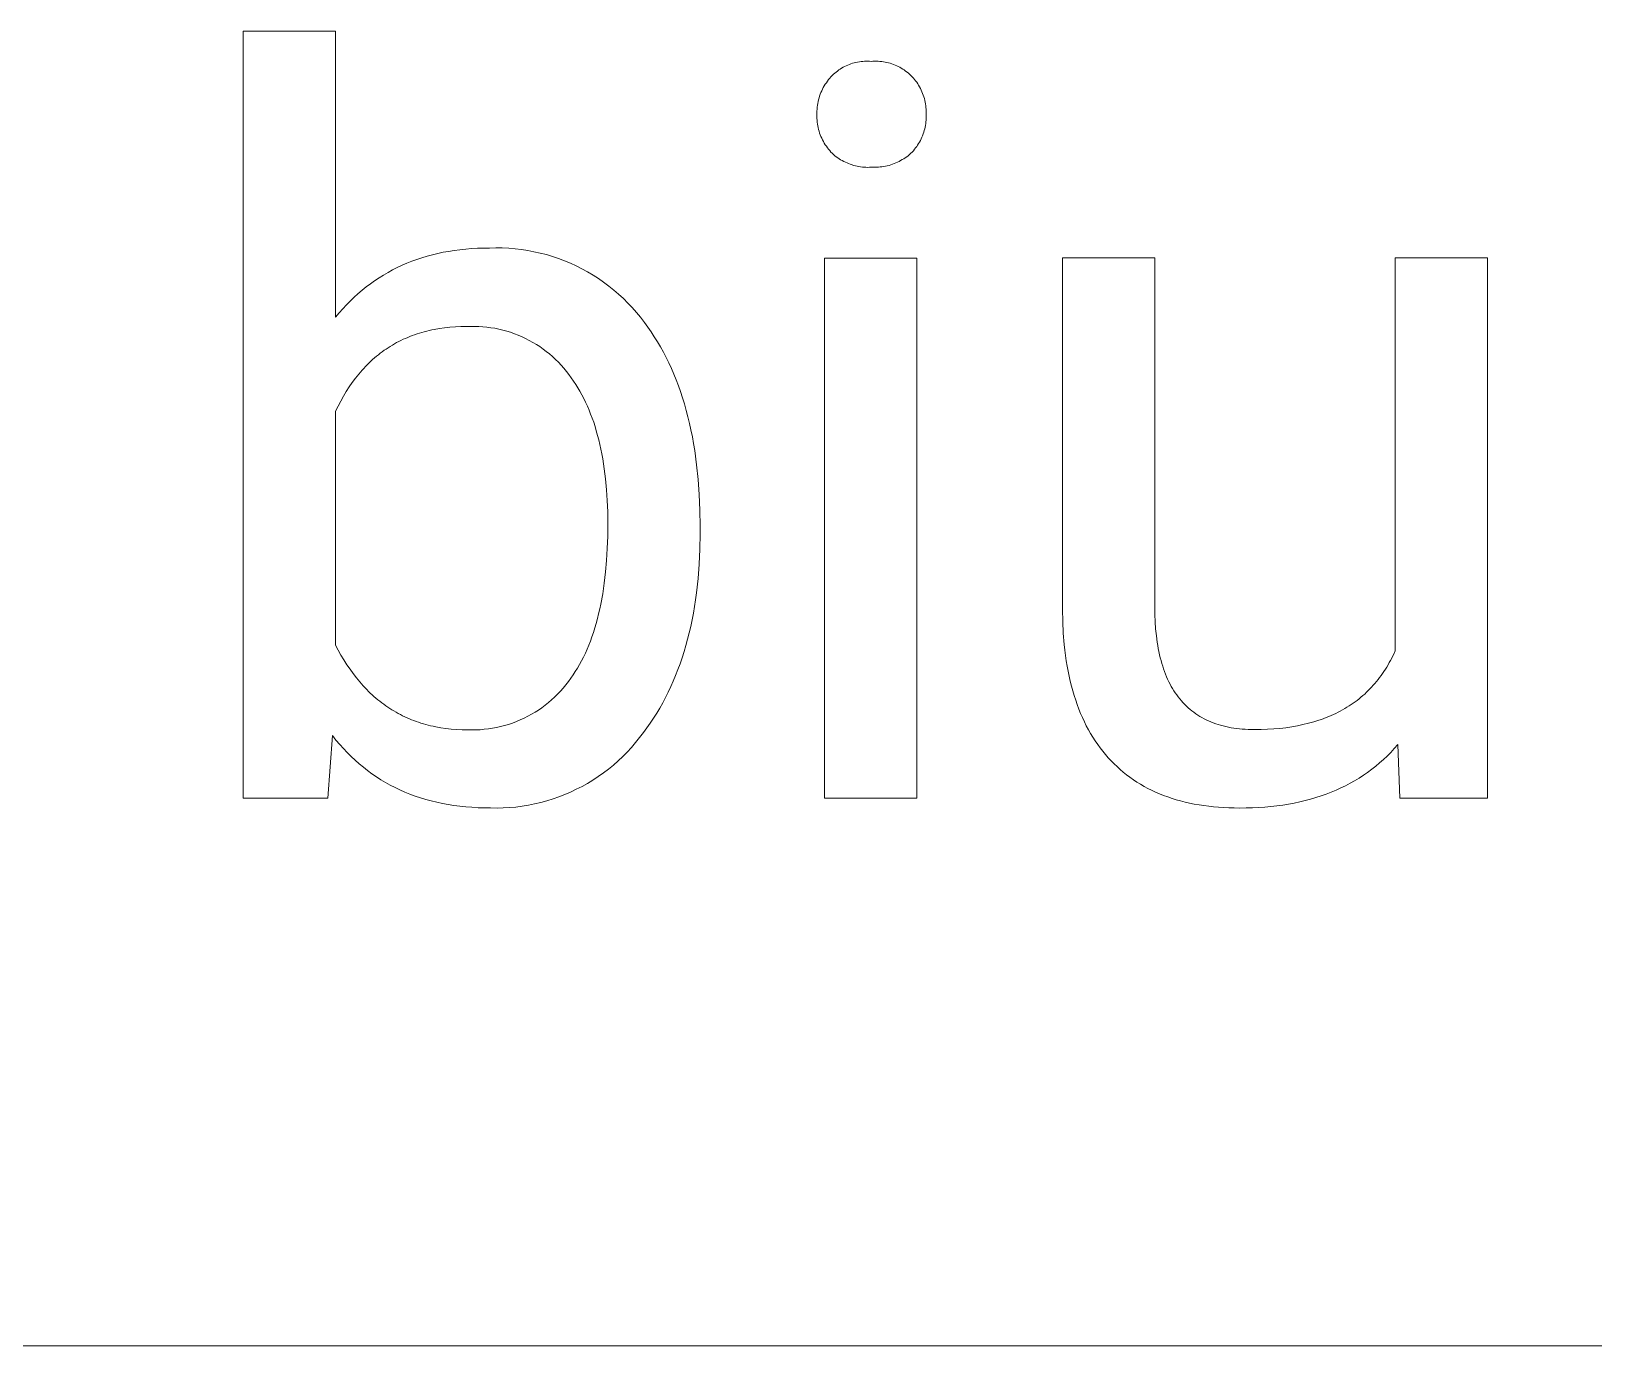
# Model space of a CAD drawing. Header units: millimetres. Extents: x 4001 to 9794, y -321 to 3726.
# Drawn here: x 7893.4 to 8011.4, y 2.4 to 101.6 of the extents above; entities that cross this region are included whole.
import ezdxf

# ---------------------------------------------------------------- set-up
doc = ezdxf.new("R2010")
doc.units = ezdxf.units.MM
doc.header["$MEASUREMENT"] = 0
doc.layers.add('Domyślny', color=7, linetype='Continuous', true_color=0x000000)

msp = doc.modelspace()

# ---------------------------------------------------------------- linework, layer by layer
at = {"layer": 'Domyślny', "color": 18, "lineweight": 15, "true_color": 0x000000}
for p, q in [((7909.37, 43.76), (7909.37, 101.63)), ((7909.37, 101.63), (7916.35, 101.63)), ((7916.35, 101.63), (7916.35, 80.04)), ((7955.03, 99.08), (7955.15, 99.13)), ((7955.15, 99.13), (7955.27, 99.17)), ((7955.27, 99.17), (7955.39, 99.21)), ((7955.39, 99.21), (7955.52, 99.25)), ((7955.52, 99.25), (7955.64, 99.28)), ((7955.64, 99.28), (7955.77, 99.31)), ((7955.77, 99.31), (7955.9, 99.33)), ((7955.9, 99.33), (7956.03, 99.35)), ((7956.03, 99.35), (7956.16, 99.36)), ((7956.16, 99.36), (7956.29, 99.37)), ((7956.29, 99.37), (7956.41, 99.37)), ((7956.41, 99.37), (7956.54, 99.37)), ((7956.54, 99.37), (7956.67, 99.37)), ((7956.67, 99.37), (7956.8, 99.36)), ((7956.8, 99.36), (7956.93, 99.37)), ((7956.93, 99.37), (7957.06, 99.37)), ((7957.06, 99.37), (7957.2, 99.37)), ((7957.2, 99.37), (7957.33, 99.37)), ((7957.33, 99.37), (7957.46, 99.36)), ((7957.46, 99.36), (7957.59, 99.34)), ((7957.59, 99.34), (7957.72, 99.33)), ((7957.72, 99.33), (7957.85, 99.3)), ((7957.85, 99.3), (7957.97, 99.28)), ((7957.97, 99.28), (7958.1, 99.24)), ((7958.1, 99.24), (7958.23, 99.21)), ((7958.23, 99.21), (7958.35, 99.17)), ((7958.35, 99.17), (7958.48, 99.13)), ((7958.48, 99.13), (7958.6, 99.08)), ((7953.49, 97.87), (7953.57, 97.99)), ((7953.57, 97.99), (7953.66, 98.1)), ((7953.66, 98.1), (7953.76, 98.2)), ((7953.76, 98.2), (7953.85, 98.3)), ((7953.85, 98.3), (7953.94, 98.39)), ((7953.94, 98.39), (7954.04, 98.47)), ((7954.04, 98.47), (7954.14, 98.55)), ((7954.14, 98.55), (7954.24, 98.63)), ((7954.24, 98.63), (7954.35, 98.71)), ((7954.35, 98.71), (7954.45, 98.78)), ((7954.45, 98.78), (7954.56, 98.85)), ((7954.56, 98.85), (7954.68, 98.91)), ((7954.68, 98.91), (7954.79, 98.97)), ((7954.79, 98.97), (7954.91, 99.03)), ((7954.91, 99.03), (7955.03, 99.08)), ((7958.6, 99.08), (7958.72, 99.03)), ((7958.72, 99.03), (7958.84, 98.97)), ((7958.84, 98.97), (7958.95, 98.91)), ((7958.95, 98.91), (7959.07, 98.85)), ((7959.07, 98.85), (7959.18, 98.78)), ((7959.18, 98.78), (7959.29, 98.71)), ((7959.29, 98.71), (7959.39, 98.63)), ((7959.39, 98.63), (7959.5, 98.55)), ((7959.5, 98.55), (7959.6, 98.47)), ((7959.6, 98.47), (7959.7, 98.38)), ((7959.7, 98.38), (7959.8, 98.3)), ((7959.8, 98.3), (7959.89, 98.2)), ((7959.89, 98.2), (7959.98, 98.1)), ((7959.98, 98.1), (7960.07, 98)), ((7960.07, 98), (7960.15, 97.89)), ((7952.9, 96.73), (7952.95, 96.87)), ((7952.95, 96.87), (7953, 97)), ((7953, 97), (7953.06, 97.13)), ((7953.06, 97.13), (7953.12, 97.26)), ((7953.12, 97.26), (7953.18, 97.39)), ((7953.18, 97.39), (7953.25, 97.51)), ((7953.25, 97.51), (7953.33, 97.63)), ((7953.33, 97.63), (7953.41, 97.75)), ((7953.41, 97.75), (7953.49, 97.87)), ((7960.15, 97.89), (7960.23, 97.78)), ((7960.23, 97.78), (7960.31, 97.66)), ((7960.31, 97.66), (7960.38, 97.55)), ((7960.38, 97.55), (7960.45, 97.43)), ((7960.45, 97.43), (7960.51, 97.31)), ((7960.51, 97.31), (7960.57, 97.19)), ((7960.57, 97.19), (7960.62, 97.06)), ((7960.62, 97.06), (7960.68, 96.93)), ((7960.68, 96.93), (7960.72, 96.81)), ((7960.72, 96.81), (7960.77, 96.68)), ((7952.69, 95.47), (7952.7, 95.61)), ((7952.7, 95.61), (7952.71, 95.76)), ((7952.71, 95.76), (7952.72, 95.9)), ((7952.72, 95.9), (7952.74, 96.04)), ((7952.74, 96.04), (7952.76, 96.18)), ((7952.76, 96.18), (7952.79, 96.32)), ((7952.79, 96.32), (7952.82, 96.46)), ((7952.82, 96.46), (7952.86, 96.6)), ((7952.86, 96.6), (7952.9, 96.73)), ((7960.77, 96.68), (7960.81, 96.55)), ((7960.81, 96.55), (7960.84, 96.41)), ((7960.84, 96.41), (7960.87, 96.28)), ((7960.87, 96.28), (7960.89, 96.15)), ((7960.89, 96.15), (7960.92, 96.01)), ((7960.92, 96.01), (7960.93, 95.88)), ((7960.93, 95.88), (7960.94, 95.74)), ((7960.94, 95.74), (7960.95, 95.6)), ((7960.95, 95.6), (7960.95, 95.47)), ((7952.69, 95.33), (7952.69, 95.47)), ((7952.69, 95.19), (7952.69, 95.33)), ((7952.7, 95.05), (7952.69, 95.19)), ((7952.71, 94.91), (7952.7, 95.05)), ((7952.72, 94.77), (7952.71, 94.91)), ((7952.74, 94.63), (7952.72, 94.77)), ((7952.76, 94.49), (7952.74, 94.63)), ((7952.79, 94.36), (7952.76, 94.49)), ((7960.87, 94.4), (7960.84, 94.26)), ((7960.89, 94.53), (7960.87, 94.4)), ((7960.92, 94.66), (7960.89, 94.53)), ((7960.93, 94.79), (7960.92, 94.66)), ((7960.94, 94.93), (7960.93, 94.79)), ((7960.95, 95.06), (7960.94, 94.93)), ((7960.95, 95.47), (7960.95, 95.33)), ((7960.95, 95.33), (7960.95, 95.2)), ((7960.95, 95.2), (7960.95, 95.06)), ((7952.82, 94.22), (7952.79, 94.36)), ((7952.86, 94.08), (7952.82, 94.22)), ((7952.9, 93.95), (7952.86, 94.08)), ((7952.95, 93.82), (7952.9, 93.95)), ((7953, 93.69), (7952.95, 93.82)), ((7953.06, 93.56), (7953, 93.69)), ((7953.12, 93.43), (7953.06, 93.56)), ((7953.19, 93.31), (7953.12, 93.43)), ((7953.25, 93.19), (7953.19, 93.31)), ((7960.44, 93.27), (7960.38, 93.15)), ((7960.51, 93.39), (7960.44, 93.27)), ((7960.57, 93.51), (7960.51, 93.39)), ((7960.62, 93.63), (7960.57, 93.51)), ((7960.68, 93.75), (7960.62, 93.63)), ((7960.72, 93.88), (7960.68, 93.75)), ((7960.77, 94.01), (7960.72, 93.88)), ((7960.8, 94.13), (7960.77, 94.01)), ((7960.84, 94.26), (7960.8, 94.13)), ((7953.33, 93.07), (7953.25, 93.19)), ((7953.41, 92.95), (7953.33, 93.07)), ((7953.49, 92.84), (7953.41, 92.95)), ((7953.57, 92.73), (7953.49, 92.84)), ((7953.66, 92.62), (7953.57, 92.73)), ((7953.76, 92.51), (7953.66, 92.62)), ((7953.85, 92.42), (7953.76, 92.51)), ((7953.95, 92.33), (7953.85, 92.42)), ((7954.05, 92.24), (7953.95, 92.33)), ((7954.16, 92.16), (7954.05, 92.24)), ((7954.27, 92.08), (7954.16, 92.16)), ((7954.38, 92.01), (7954.27, 92.08)), ((7959.37, 92.08), (7959.26, 92.01)), ((7959.48, 92.16), (7959.37, 92.08)), ((7959.59, 92.24), (7959.48, 92.16)), ((7959.69, 92.33), (7959.59, 92.24)), ((7959.79, 92.42), (7959.69, 92.33)), ((7959.89, 92.51), (7959.79, 92.42)), ((7959.98, 92.61), (7959.89, 92.51)), ((7960.07, 92.72), (7959.98, 92.61)), ((7960.15, 92.82), (7960.07, 92.72)), ((7960.23, 92.93), (7960.15, 92.82)), ((7960.3, 93.04), (7960.23, 92.93)), ((7960.38, 93.15), (7960.3, 93.04)), ((7954.49, 91.93), (7954.38, 92.01)), ((7954.61, 91.87), (7954.49, 91.93)), ((7954.73, 91.8), (7954.61, 91.87)), ((7954.85, 91.74), (7954.73, 91.8)), ((7954.97, 91.69), (7954.85, 91.74)), ((7955.09, 91.64), (7954.97, 91.69)), ((7955.22, 91.59), (7955.09, 91.64)), ((7955.35, 91.55), (7955.22, 91.59)), ((7955.47, 91.51), (7955.35, 91.55)), ((7955.6, 91.47), (7955.47, 91.51)), ((7955.74, 91.44), (7955.6, 91.47)), ((7955.87, 91.42), (7955.74, 91.44)), ((7956, 91.4), (7955.87, 91.42)), ((7956.13, 91.38), (7956, 91.4)), ((7956.27, 91.37), (7956.13, 91.38)), ((7956.4, 91.37), (7956.27, 91.37)), ((7956.54, 91.36), (7956.4, 91.37)), ((7956.67, 91.37), (7956.54, 91.36)), ((7956.8, 91.38), (7956.67, 91.37)), ((7956.94, 91.37), (7956.8, 91.38)), ((7957.07, 91.37), (7956.94, 91.37)), ((7957.21, 91.37), (7957.07, 91.37)), ((7957.35, 91.37), (7957.21, 91.37)), ((7957.48, 91.39), (7957.35, 91.37)), ((7957.61, 91.4), (7957.48, 91.39)), ((7957.75, 91.42), (7957.61, 91.4)), ((7957.88, 91.45), (7957.75, 91.42)), ((7958.01, 91.48), (7957.88, 91.45)), ((7958.15, 91.51), (7958.01, 91.48)), ((7958.28, 91.55), (7958.15, 91.51)), ((7958.4, 91.59), (7958.28, 91.55)), ((7958.53, 91.64), (7958.4, 91.59)), ((7958.66, 91.69), (7958.53, 91.64)), ((7958.78, 91.74), (7958.66, 91.69)), ((7958.9, 91.8), (7958.78, 91.74)), ((7959.02, 91.87), (7958.9, 91.8)), ((7959.14, 91.94), (7959.02, 91.87)), ((7959.26, 92.01), (7959.14, 91.94)), ((7924.48, 84.95), (7924.89, 85.02)), ((7924.89, 85.02), (7925.31, 85.09)), ((7925.31, 85.09), (7925.74, 85.14)), ((7925.74, 85.14), (7926.18, 85.19)), ((7926.18, 85.19), (7926.62, 85.23)), ((7926.62, 85.23), (7927.07, 85.25)), ((7927.07, 85.25), (7927.52, 85.27)), ((7927.52, 85.27), (7927.98, 85.27)), ((7927.98, 85.27), (7928.46, 85.28)), ((7928.46, 85.28), (7928.94, 85.28)), ((7928.94, 85.28), (7929.43, 85.25)), ((7929.43, 85.25), (7929.91, 85.21)), ((7929.91, 85.21), (7930.38, 85.16)), ((7930.38, 85.16), (7930.86, 85.08)), ((7930.86, 85.08), (7931.33, 84.99)), ((7931.33, 84.99), (7931.8, 84.89)), ((7920.65, 83.62), (7921.01, 83.8)), ((7921.01, 83.8), (7921.37, 83.97)), ((7921.37, 83.97), (7921.74, 84.13)), ((7921.74, 84.13), (7922.11, 84.27)), ((7922.11, 84.27), (7922.49, 84.41)), ((7922.49, 84.41), (7922.87, 84.54)), ((7922.87, 84.54), (7923.26, 84.66)), ((7923.26, 84.66), (7923.66, 84.76)), ((7923.66, 84.76), (7924.07, 84.86)), ((7924.07, 84.86), (7924.48, 84.95)), ((7931.8, 84.89), (7932.27, 84.77)), ((7932.27, 84.77), (7932.73, 84.63)), ((7932.73, 84.63), (7933.19, 84.47)), ((7933.19, 84.47), (7933.64, 84.3)), ((7933.64, 84.3), (7934.08, 84.12)), ((7934.08, 84.12), (7934.52, 83.92)), ((7934.52, 83.92), (7934.95, 83.7)), ((7953.27, 43.75), (7953.27, 84.51)), ((7953.27, 84.51), (7960.24, 84.51)), ((7960.24, 84.51), (7960.24, 43.75)), ((7971.24, 57.99), (7971.24, 84.52)), ((7971.24, 84.52), (7978.21, 84.52)), ((7978.21, 84.52), (7978.21, 58.18)), ((7996.36, 54.87), (7996.36, 84.52)), ((7996.36, 84.52), (8003.34, 84.52)), ((8003.34, 84.52), (8003.34, 43.76)), ((7918.98, 82.57), (7919.3, 82.8)), ((7919.3, 82.8), (7919.63, 83.02)), ((7919.63, 83.02), (7919.96, 83.23)), ((7919.96, 83.23), (7920.31, 83.43)), ((7920.31, 83.43), (7920.65, 83.62)), ((7934.95, 83.7), (7935.38, 83.47)), ((7935.38, 83.47), (7935.79, 83.22)), ((7935.79, 83.22), (7936.2, 82.96)), ((7936.2, 82.96), (7936.59, 82.69)), ((7936.59, 82.69), (7936.98, 82.4)), ((7917.45, 81.27), (7917.75, 81.55)), ((7917.75, 81.55), (7918.04, 81.82)), ((7918.04, 81.82), (7918.35, 82.08)), ((7918.35, 82.08), (7918.66, 82.33)), ((7918.66, 82.33), (7918.98, 82.57)), ((7936.98, 82.4), (7937.36, 82.1)), ((7937.36, 82.1), (7937.72, 81.79)), ((7937.72, 81.79), (7938.08, 81.46)), ((7938.08, 81.46), (7938.42, 81.12)), ((7916.35, 80.04), (7916.62, 80.37)), ((7916.62, 80.37), (7916.89, 80.68)), ((7916.89, 80.68), (7917.17, 80.98)), ((7917.17, 80.98), (7917.45, 81.27)), ((7938.42, 81.12), (7938.75, 80.77)), ((7938.75, 80.77), (7939.07, 80.41)), ((7939.07, 80.41), (7939.38, 80.04)), ((7923.61, 79.09), (7923.42, 79.04)), ((7923.8, 79.13), (7923.61, 79.09)), ((7924.19, 79.19), (7923.8, 79.13)), ((7924.58, 79.25), (7924.19, 79.19)), ((7924.99, 79.29), (7924.58, 79.25)), ((7925.4, 79.32), (7924.99, 79.29)), ((7925.82, 79.34), (7925.4, 79.32)), ((7926.24, 79.35), (7925.82, 79.34)), ((7926.55, 79.36), (7926.24, 79.35)), ((7926.86, 79.36), (7926.55, 79.36)), ((7927.16, 79.35), (7926.86, 79.36)), ((7927.47, 79.33), (7927.16, 79.35)), ((7927.78, 79.3), (7927.47, 79.33)), ((7928.08, 79.26), (7927.78, 79.3)), ((7928.38, 79.21), (7928.08, 79.26)), ((7928.68, 79.15), (7928.38, 79.21)), ((7928.98, 79.08), (7928.68, 79.15)), ((7929.28, 79), (7928.98, 79.08)), ((7939.38, 80.04), (7939.67, 79.66)), ((7939.67, 79.66), (7939.93, 79.31)), ((7939.93, 79.31), (7940.18, 78.94)), ((7920.64, 77.95), (7920.48, 77.85)), ((7920.8, 78.04), (7920.64, 77.95)), ((7920.96, 78.13), (7920.8, 78.04)), ((7921.12, 78.21), (7920.96, 78.13)), ((7921.29, 78.3), (7921.12, 78.21)), ((7921.46, 78.38), (7921.29, 78.3)), ((7921.62, 78.45), (7921.46, 78.38)), ((7921.8, 78.53), (7921.62, 78.45)), ((7921.97, 78.6), (7921.8, 78.53)), ((7922.14, 78.66), (7921.97, 78.6)), ((7922.32, 78.73), (7922.14, 78.66)), ((7922.5, 78.79), (7922.32, 78.73)), ((7922.68, 78.85), (7922.5, 78.79)), ((7922.86, 78.9), (7922.68, 78.85)), ((7923.04, 78.95), (7922.86, 78.9)), ((7923.23, 79), (7923.04, 78.95)), ((7923.42, 79.04), (7923.23, 79)), ((7929.57, 78.91), (7929.28, 79)), ((7929.86, 78.8), (7929.57, 78.91)), ((7930.14, 78.69), (7929.86, 78.8)), ((7930.43, 78.57), (7930.14, 78.69)), ((7930.7, 78.44), (7930.43, 78.57)), ((7930.98, 78.3), (7930.7, 78.44)), ((7931.25, 78.15), (7930.98, 78.3)), ((7931.51, 78), (7931.25, 78.15)), ((7931.77, 77.83), (7931.51, 78)), ((7940.18, 78.94), (7940.42, 78.57)), ((7940.42, 78.57), (7940.66, 78.2)), ((7940.66, 78.2), (7940.89, 77.81)), ((7919.01, 76.73), (7918.88, 76.6)), ((7919.15, 76.85), (7919.01, 76.73)), ((7919.29, 76.98), (7919.15, 76.85)), ((7919.43, 77.1), (7919.29, 76.98)), ((7919.58, 77.21), (7919.43, 77.1)), ((7919.72, 77.33), (7919.58, 77.21)), ((7919.87, 77.44), (7919.72, 77.33)), ((7920.02, 77.55), (7919.87, 77.44)), ((7920.17, 77.65), (7920.02, 77.55)), ((7920.33, 77.75), (7920.17, 77.65)), ((7920.48, 77.85), (7920.33, 77.75)), ((7932.02, 77.65), (7931.77, 77.83)), ((7932.26, 77.47), (7932.02, 77.65)), ((7932.5, 77.28), (7932.26, 77.47)), ((7932.73, 77.08), (7932.5, 77.28)), ((7932.96, 76.87), (7932.73, 77.08)), ((7933.18, 76.65), (7932.96, 76.87)), ((7940.89, 77.81), (7941.1, 77.42)), ((7941.1, 77.42), (7941.31, 77.01)), ((7941.31, 77.01), (7941.52, 76.6)), ((7917.97, 75.6), (7917.85, 75.45)), ((7918.1, 75.75), (7917.97, 75.6)), ((7918.22, 75.9), (7918.1, 75.75)), ((7918.35, 76.05), (7918.22, 75.9)), ((7918.48, 76.19), (7918.35, 76.05)), ((7918.61, 76.33), (7918.48, 76.19)), ((7918.74, 76.46), (7918.61, 76.33)), ((7918.88, 76.6), (7918.74, 76.46)), ((7933.39, 76.43), (7933.18, 76.65)), ((7933.59, 76.2), (7933.39, 76.43)), ((7933.79, 75.96), (7933.59, 76.2)), ((7933.97, 75.72), (7933.79, 75.96)), ((7934.15, 75.47), (7933.97, 75.72)), ((7941.52, 76.6), (7941.71, 76.18)), ((7941.71, 76.18), (7941.89, 75.76)), ((7941.89, 75.76), (7942.07, 75.32)), ((7917.16, 74.45), (7916.95, 74.09)), ((7917.38, 74.79), (7917.16, 74.45)), ((7917.61, 75.13), (7917.38, 74.79)), ((7917.85, 75.45), (7917.61, 75.13)), ((7934.32, 75.23), (7934.15, 75.47)), ((7934.49, 74.98), (7934.32, 75.23)), ((7934.65, 74.72), (7934.49, 74.98)), ((7934.8, 74.46), (7934.65, 74.72)), ((7934.95, 74.19), (7934.8, 74.46)), ((7942.07, 75.32), (7942.24, 74.88)), ((7942.24, 74.88), (7942.4, 74.43)), ((7942.4, 74.43), (7942.55, 73.97)), ((7916.54, 73.34), (7916.35, 72.95)), ((7916.74, 73.72), (7916.54, 73.34)), ((7916.95, 74.09), (7916.74, 73.72)), ((7935.1, 73.91), (7934.95, 74.19)), ((7935.23, 73.63), (7935.1, 73.91)), ((7935.37, 73.34), (7935.23, 73.63)), ((7935.49, 73.04), (7935.37, 73.34)), ((7942.55, 73.97), (7942.69, 73.5)), ((7942.69, 73.5), (7942.83, 73.02)), ((7916.35, 72.95), (7916.35, 55.31)), ((7935.61, 72.74), (7935.49, 73.04)), ((7935.73, 72.43), (7935.61, 72.74)), ((7935.84, 72.12), (7935.73, 72.43)), ((7935.94, 71.8), (7935.84, 72.12)), ((7942.83, 73.02), (7942.96, 72.54)), ((7942.96, 72.54), (7943.07, 72.04)), ((7943.07, 72.04), (7943.18, 71.54)), ((7936.04, 71.47), (7935.94, 71.8)), ((7936.14, 71.13), (7936.04, 71.47)), ((7936.23, 70.79), (7936.14, 71.13)), ((7936.31, 70.45), (7936.23, 70.79)), ((7943.18, 71.54), (7943.29, 71.03)), ((7943.29, 71.03), (7943.38, 70.52)), ((7936.39, 70.09), (7936.31, 70.45)), ((7936.46, 69.73), (7936.39, 70.09)), ((7936.53, 69.37), (7936.46, 69.73)), ((7943.38, 70.52), (7943.47, 69.99)), ((7943.47, 69.99), (7943.61, 68.91)), ((7936.64, 68.61), (7936.53, 69.37)), ((7936.74, 67.84), (7936.64, 68.61)), ((7943.61, 68.91), (7943.73, 67.81)), ((7936.82, 67.03), (7936.74, 67.84)), ((7943.73, 67.81), (7943.81, 66.66)), ((7936.87, 66.21), (7936.82, 67.03)), ((7936.9, 65.35), (7936.87, 66.21)), ((7943.81, 66.66), (7943.86, 65.49)), ((7936.91, 64.48), (7936.9, 65.35)), ((7943.86, 65.49), (7943.88, 64.28)), ((7936.9, 63.52), (7936.91, 64.48)), ((7943.88, 64.28), (7943.88, 63.69)), ((7936.81, 61.69), (7936.87, 62.59)), ((7936.87, 62.59), (7936.9, 63.52)), ((7943.86, 62.54), (7943.81, 61.41)), ((7943.88, 63.69), (7943.86, 62.54)), ((7936.74, 60.82), (7936.81, 61.69)), ((7943.81, 61.41), (7943.72, 60.32)), ((7936.64, 59.98), (7936.74, 60.82)), ((7943.72, 60.32), (7943.61, 59.25)), ((7936.38, 58.4), (7936.52, 59.18)), ((7936.52, 59.18), (7936.64, 59.98)), ((7943.61, 59.25), (7943.54, 58.73)), ((7936.21, 57.66), (7936.3, 58.03)), ((7936.3, 58.03), (7936.38, 58.4)), ((7943.46, 58.22), (7943.37, 57.71)), ((7943.54, 58.73), (7943.46, 58.22)), ((7971.26, 57.08), (7971.24, 57.99)), ((7978.21, 58.18), (7978.21, 57.62)), ((7935.93, 56.6), (7936.03, 56.94)), ((7936.03, 56.94), (7936.12, 57.3)), ((7936.12, 57.3), (7936.21, 57.66)), ((7943.17, 56.71), (7943.06, 56.23)), ((7943.27, 57.21), (7943.17, 56.71)), ((7943.37, 57.71), (7943.27, 57.21)), ((7971.3, 56.2), (7971.26, 57.08)), ((7978.21, 57.62), (7978.24, 57.06)), ((7978.24, 57.06), (7978.27, 56.53)), ((7935.47, 55.3), (7935.59, 55.61)), ((7935.59, 55.61), (7935.71, 55.93)), ((7935.71, 55.93), (7935.82, 56.26)), ((7935.82, 56.26), (7935.93, 56.6)), ((7942.93, 55.75), (7942.8, 55.27)), ((7943.06, 56.23), (7942.93, 55.75)), ((7971.37, 55.34), (7971.3, 56.2)), ((7978.27, 56.53), (7978.33, 56.01)), ((7978.33, 56.01), (7978.39, 55.52)), ((7978.39, 55.52), (7978.43, 55.28)), ((7916.35, 55.31), (7916.55, 54.92)), ((7916.55, 54.92), (7916.76, 54.54)), ((7916.76, 54.54), (7916.98, 54.18)), ((7934.92, 54.11), (7935.07, 54.4)), ((7935.07, 54.4), (7935.21, 54.69)), ((7935.21, 54.69), (7935.34, 54.99)), ((7935.34, 54.99), (7935.47, 55.3)), ((7942.52, 54.35), (7942.37, 53.9)), ((7942.67, 54.81), (7942.52, 54.35)), ((7942.8, 55.27), (7942.67, 54.81)), ((7971.42, 54.93), (7971.37, 55.34)), ((7971.47, 54.52), (7971.42, 54.93)), ((7971.53, 54.11), (7971.47, 54.52)), ((7978.43, 55.28), (7978.47, 55.04)), ((7978.47, 55.04), (7978.52, 54.81)), ((7978.52, 54.81), (7978.57, 54.58)), ((7978.57, 54.58), (7978.62, 54.35)), ((7978.62, 54.35), (7978.68, 54.13)), ((7996.01, 54.15), (7996.1, 54.32)), ((7996.1, 54.32), (7996.19, 54.5)), ((7996.19, 54.5), (7996.28, 54.68)), ((7996.28, 54.68), (7996.36, 54.87)), ((7916.98, 54.18), (7917.21, 53.82)), ((7917.21, 53.82), (7917.44, 53.48)), ((7917.44, 53.48), (7917.68, 53.15)), ((7917.68, 53.15), (7917.92, 52.83)), ((7934.29, 53.05), (7934.45, 53.31)), ((7934.45, 53.31), (7934.62, 53.57)), ((7934.62, 53.57), (7934.77, 53.84)), ((7934.77, 53.84), (7934.92, 54.11)), ((7942.2, 53.46), (7942.03, 53.02)), ((7942.37, 53.9), (7942.2, 53.46)), ((7971.59, 53.72), (7971.53, 54.11)), ((7971.67, 53.33), (7971.59, 53.72)), ((7971.74, 52.95), (7971.67, 53.33)), ((7978.68, 54.13), (7978.74, 53.92)), ((7978.74, 53.92), (7978.81, 53.71)), ((7978.81, 53.71), (7978.87, 53.5)), ((7978.87, 53.5), (7978.95, 53.3)), ((7978.95, 53.3), (7979.02, 53.11)), ((7979.02, 53.11), (7979.1, 52.91)), ((7995.3, 53), (7995.41, 53.16)), ((7995.41, 53.16), (7995.51, 53.32)), ((7995.51, 53.32), (7995.62, 53.48)), ((7995.62, 53.48), (7995.72, 53.64)), ((7995.72, 53.64), (7995.82, 53.81)), ((7995.82, 53.81), (7995.92, 53.98)), ((7995.92, 53.98), (7996.01, 54.15)), ((7917.92, 52.83), (7918.18, 52.52)), ((7918.18, 52.52), (7918.43, 52.23)), ((7918.43, 52.23), (7918.7, 51.95)), ((7918.7, 51.95), (7918.84, 51.81)), ((7933.33, 51.83), (7933.54, 52.06)), ((7933.54, 52.06), (7933.74, 52.3)), ((7933.74, 52.3), (7933.93, 52.55)), ((7933.93, 52.55), (7934.11, 52.81)), ((7934.11, 52.81), (7934.29, 53.05)), ((7941.66, 52.17), (7941.47, 51.75)), ((7941.85, 52.59), (7941.66, 52.17)), ((7942.03, 53.02), (7941.85, 52.59)), ((7971.83, 52.57), (7971.74, 52.95)), ((7971.92, 52.21), (7971.83, 52.57)), ((7972.02, 51.85), (7971.92, 52.21)), ((7979.1, 52.91), (7979.18, 52.73)), ((7979.18, 52.73), (7979.27, 52.54)), ((7979.27, 52.54), (7979.36, 52.36)), ((7979.36, 52.36), (7979.45, 52.19)), ((7979.45, 52.19), (7979.55, 52.02)), ((7979.55, 52.02), (7979.65, 51.86)), ((7994.33, 51.87), (7994.46, 52)), ((7994.46, 52), (7994.58, 52.13)), ((7994.58, 52.13), (7994.71, 52.27)), ((7994.71, 52.27), (7994.83, 52.41)), ((7994.83, 52.41), (7994.95, 52.55)), ((7994.95, 52.55), (7995.07, 52.7)), ((7995.07, 52.7), (7995.18, 52.85)), ((7995.18, 52.85), (7995.3, 53)), ((7918.84, 51.81), (7918.97, 51.68)), ((7918.97, 51.68), (7919.11, 51.55)), ((7919.11, 51.55), (7919.25, 51.42)), ((7919.25, 51.42), (7919.4, 51.3)), ((7919.4, 51.3), (7919.54, 51.18)), ((7919.54, 51.18), (7919.69, 51.06)), ((7919.69, 51.06), (7919.84, 50.95)), ((7919.84, 50.95), (7919.99, 50.84)), ((7919.99, 50.84), (7920.14, 50.73)), ((7931.93, 50.58), (7932.18, 50.77)), ((7932.18, 50.77), (7932.43, 50.96)), ((7932.43, 50.96), (7932.66, 51.17)), ((7932.66, 51.17), (7932.89, 51.38)), ((7932.89, 51.38), (7933.12, 51.6)), ((7933.12, 51.6), (7933.33, 51.83)), ((7941.05, 50.95), (7940.83, 50.55)), ((7941.26, 51.35), (7941.05, 50.95)), ((7941.47, 51.75), (7941.26, 51.35)), ((7972.12, 51.49), (7972.02, 51.85)), ((7972.24, 51.15), (7972.12, 51.49)), ((7972.35, 50.81), (7972.24, 51.15)), ((7972.48, 50.48), (7972.35, 50.81)), ((7979.65, 51.86), (7979.76, 51.69)), ((7979.76, 51.69), (7979.87, 51.54)), ((7979.87, 51.54), (7979.98, 51.39)), ((7979.98, 51.39), (7980.1, 51.24)), ((7980.1, 51.24), (7980.22, 51.1)), ((7980.22, 51.1), (7980.34, 50.96)), ((7980.34, 50.96), (7980.47, 50.83)), ((7980.47, 50.83), (7980.6, 50.7)), ((7992.88, 50.71), (7993.03, 50.81)), ((7993.03, 50.81), (7993.19, 50.91)), ((7993.19, 50.91), (7993.34, 51.02)), ((7993.34, 51.02), (7993.49, 51.13)), ((7993.49, 51.13), (7993.63, 51.25)), ((7993.63, 51.25), (7993.78, 51.37)), ((7993.78, 51.37), (7993.92, 51.49)), ((7993.92, 51.49), (7994.06, 51.61)), ((7994.06, 51.61), (7994.19, 51.74)), ((7994.19, 51.74), (7994.33, 51.87)), ((7920.14, 50.73), (7920.29, 50.62)), ((7920.29, 50.62), (7920.45, 50.52)), ((7920.45, 50.52), (7920.6, 50.42)), ((7920.6, 50.42), (7920.76, 50.33)), ((7920.76, 50.33), (7920.92, 50.23)), ((7920.92, 50.23), (7921.08, 50.14)), ((7921.08, 50.14), (7921.25, 50.06)), ((7921.25, 50.06), (7921.41, 49.97)), ((7921.41, 49.97), (7921.58, 49.89)), ((7921.58, 49.89), (7921.75, 49.82)), ((7921.75, 49.82), (7921.92, 49.74)), ((7921.92, 49.74), (7922.09, 49.67)), ((7922.09, 49.67), (7922.26, 49.61)), ((7922.26, 49.61), (7922.44, 49.54)), ((7930, 49.53), (7930.29, 49.66)), ((7930.29, 49.66), (7930.58, 49.79)), ((7930.58, 49.79), (7930.86, 49.93)), ((7930.86, 49.93), (7931.14, 50.08)), ((7931.14, 50.08), (7931.41, 50.23)), ((7931.41, 50.23), (7931.67, 50.4)), ((7931.67, 50.4), (7931.93, 50.58)), ((7940.36, 49.79), (7940.11, 49.42)), ((7940.6, 50.17), (7940.36, 49.79)), ((7940.83, 50.55), (7940.6, 50.17)), ((7972.61, 50.15), (7972.48, 50.48)), ((7972.75, 49.83), (7972.61, 50.15)), ((7972.89, 49.52), (7972.75, 49.83)), ((7980.6, 50.7), (7980.73, 50.57)), ((7980.73, 50.57), (7980.87, 50.45)), ((7980.87, 50.45), (7981.01, 50.34)), ((7981.01, 50.34), (7981.15, 50.23)), ((7981.15, 50.23), (7981.3, 50.12)), ((7981.3, 50.12), (7981.46, 50.02)), ((7981.46, 50.02), (7981.61, 49.92)), ((7981.61, 49.92), (7981.77, 49.83)), ((7981.77, 49.83), (7981.94, 49.74)), ((7981.94, 49.74), (7982.1, 49.66)), ((7982.1, 49.66), (7982.27, 49.58)), ((7982.27, 49.58), (7982.45, 49.5)), ((7990.21, 49.51), (7990.6, 49.63)), ((7990.6, 49.63), (7990.79, 49.69)), ((7990.79, 49.69), (7990.98, 49.76)), ((7990.98, 49.76), (7991.16, 49.83)), ((7991.16, 49.83), (7991.35, 49.91)), ((7991.35, 49.91), (7991.53, 49.99)), ((7991.53, 49.99), (7991.71, 50.07)), ((7991.71, 50.07), (7991.88, 50.15)), ((7991.88, 50.15), (7992.05, 50.23)), ((7992.05, 50.23), (7992.22, 50.32)), ((7992.22, 50.32), (7992.39, 50.41)), ((7992.39, 50.41), (7992.55, 50.51)), ((7992.55, 50.51), (7992.72, 50.61)), ((7992.72, 50.61), (7992.88, 50.71)), ((7916.12, 48.47), (7915.77, 43.76)), ((7916.38, 48.13), (7916.12, 48.47)), ((7922.44, 49.54), (7922.62, 49.48)), ((7922.62, 49.48), (7922.8, 49.42)), ((7922.8, 49.42), (7922.98, 49.37)), ((7922.98, 49.37), (7923.16, 49.31)), ((7923.16, 49.31), (7923.34, 49.27)), ((7923.34, 49.27), (7923.53, 49.22)), ((7923.53, 49.22), (7923.72, 49.18)), ((7923.72, 49.18), (7923.91, 49.14)), ((7923.91, 49.14), (7924.29, 49.07)), ((7924.29, 49.07), (7924.68, 49.01)), ((7924.68, 49.01), (7925.08, 48.97)), ((7925.08, 48.97), (7925.49, 48.94)), ((7925.49, 48.94), (7925.9, 48.92)), ((7925.9, 48.92), (7926.32, 48.91)), ((7926.32, 48.91), (7926.63, 48.9)), ((7926.63, 48.9), (7926.95, 48.91)), ((7926.95, 48.91), (7927.26, 48.92)), ((7927.26, 48.92), (7927.57, 48.95)), ((7927.57, 48.95), (7927.89, 48.98)), ((7927.89, 48.98), (7928.2, 49.03)), ((7928.2, 49.03), (7928.5, 49.09)), ((7928.5, 49.09), (7928.81, 49.16)), ((7928.81, 49.16), (7929.11, 49.23)), ((7929.11, 49.23), (7929.41, 49.32)), ((7929.41, 49.32), (7929.71, 49.42)), ((7929.71, 49.42), (7930, 49.53)), ((7939.59, 48.7), (7939.31, 48.32)), ((7939.86, 49.05), (7939.59, 48.7)), ((7940.11, 49.42), (7939.86, 49.05)), ((7973.04, 49.22), (7972.89, 49.52)), ((7973.2, 48.92), (7973.04, 49.22)), ((7973.36, 48.63), (7973.2, 48.92)), ((7973.53, 48.35), (7973.36, 48.63)), ((7982.45, 49.5), (7982.63, 49.43)), ((7982.63, 49.43), (7982.81, 49.37)), ((7982.81, 49.37), (7982.99, 49.31)), ((7982.99, 49.31), (7983.18, 49.25)), ((7983.18, 49.25), (7983.37, 49.2)), ((7983.37, 49.2), (7983.57, 49.15)), ((7983.57, 49.15), (7983.77, 49.11)), ((7983.77, 49.11), (7983.97, 49.07)), ((7983.97, 49.07), (7984.18, 49.04)), ((7984.18, 49.04), (7984.39, 49.01)), ((7984.39, 49.01), (7984.6, 48.98)), ((7984.6, 48.98), (7984.82, 48.96)), ((7984.82, 48.96), (7985.04, 48.95)), ((7985.04, 48.95), (7985.27, 48.93)), ((7985.27, 48.93), (7985.5, 48.93)), ((7985.5, 48.93), (7985.73, 48.93)), ((7985.73, 48.93), (7986.23, 48.93)), ((7986.23, 48.93), (7986.71, 48.95)), ((7986.71, 48.95), (7987.19, 48.98)), ((7987.19, 48.98), (7987.65, 49.02)), ((7987.65, 49.02), (7988.1, 49.07)), ((7988.1, 49.07), (7988.55, 49.14)), ((7988.55, 49.14), (7988.98, 49.21)), ((7988.98, 49.21), (7989.4, 49.3)), ((7989.4, 49.3), (7989.81, 49.4)), ((7989.81, 49.4), (7990.21, 49.51)), ((7916.66, 47.8), (7916.38, 48.13)), ((7916.94, 47.49), (7916.66, 47.8)), ((7917.23, 47.19), (7916.94, 47.49)), ((7938.37, 47.23), (7938.03, 46.89)), ((7938.69, 47.58), (7938.37, 47.23)), ((7939.01, 47.94), (7938.69, 47.58)), ((7939.31, 48.32), (7939.01, 47.94)), ((7973.71, 48.08), (7973.53, 48.35)), ((7973.9, 47.81), (7973.71, 48.08)), ((7974.09, 47.55), (7973.9, 47.81)), ((7974.28, 47.29), (7974.09, 47.55)), ((7974.49, 47.04), (7974.28, 47.29)), ((7996.03, 47.21), (7995.75, 46.93)), ((7996.29, 47.49), (7996.03, 47.21)), ((7996.55, 47.79), (7996.29, 47.49)), ((7996.71, 43.76), (7996.55, 47.79)), ((7917.52, 46.89), (7917.23, 47.19)), ((7917.82, 46.61), (7917.52, 46.89)), ((7918.13, 46.34), (7917.82, 46.61)), ((7918.45, 46.08), (7918.13, 46.34)), ((7918.77, 45.83), (7918.45, 46.08)), ((7937.33, 46.25), (7936.96, 45.94)), ((7937.69, 46.56), (7937.33, 46.25)), ((7938.03, 46.89), (7937.69, 46.56)), ((7974.7, 46.8), (7974.49, 47.04)), ((7974.91, 46.57), (7974.7, 46.8)), ((7975.13, 46.34), (7974.91, 46.57)), ((7975.36, 46.13), (7975.13, 46.34)), ((7975.59, 45.92), (7975.36, 46.13)), ((7994.89, 46.16), (7994.59, 45.93)), ((7995.19, 46.41), (7994.89, 46.16)), ((7995.47, 46.67), (7995.19, 46.41)), ((7995.75, 46.93), (7995.47, 46.67)), ((7919.1, 45.59), (7918.77, 45.83)), ((7919.43, 45.36), (7919.1, 45.59)), ((7919.77, 45.14), (7919.43, 45.36)), ((7920.12, 44.93), (7919.77, 45.14)), ((7920.48, 44.73), (7920.12, 44.93)), ((7935.38, 44.87), (7934.96, 44.64)), ((7935.78, 45.12), (7935.38, 44.87)), ((7936.18, 45.38), (7935.78, 45.12)), ((7936.57, 45.66), (7936.18, 45.38)), ((7936.96, 45.94), (7936.57, 45.66)), ((7975.83, 45.71), (7975.59, 45.92)), ((7976.08, 45.51), (7975.83, 45.71)), ((7976.33, 45.33), (7976.08, 45.51)), ((7976.59, 45.14), (7976.33, 45.33)), ((7976.85, 44.97), (7976.59, 45.14)), ((7977.12, 44.8), (7976.85, 44.97)), ((7992.96, 44.88), (7992.62, 44.69)), ((7993.3, 45.07), (7992.96, 44.88)), ((7993.63, 45.27), (7993.3, 45.07)), ((7993.96, 45.48), (7993.63, 45.27)), ((7994.28, 45.7), (7993.96, 45.48)), ((7994.59, 45.93), (7994.28, 45.7)), ((7915.77, 43.76), (7909.37, 43.76)), ((7920.84, 44.55), (7920.48, 44.73)), ((7921.21, 44.37), (7920.84, 44.55)), ((7921.59, 44.2), (7921.21, 44.37)), ((7921.97, 44.05), (7921.59, 44.2)), ((7922.36, 43.91), (7921.97, 44.05)), ((7922.76, 43.77), (7922.36, 43.91)), ((7923.16, 43.65), (7922.76, 43.77)), ((7932.77, 43.69), (7932.31, 43.55)), ((7933.22, 43.85), (7932.77, 43.69)), ((7933.66, 44.02), (7933.22, 43.85)), ((7934.1, 44.21), (7933.66, 44.02)), ((7934.53, 44.42), (7934.1, 44.21)), ((7934.96, 44.64), (7934.53, 44.42)), ((7960.24, 43.75), (7953.27, 43.75)), ((7977.4, 44.64), (7977.12, 44.8)), ((7977.68, 44.49), (7977.4, 44.64)), ((7977.97, 44.35), (7977.68, 44.49)), ((7978.26, 44.21), (7977.97, 44.35)), ((7978.57, 44.08), (7978.26, 44.21)), ((7978.87, 43.96), (7978.57, 44.08)), ((7979.19, 43.84), (7978.87, 43.96)), ((7979.51, 43.73), (7979.19, 43.84)), ((7979.83, 43.63), (7979.51, 43.73)), ((7989.98, 43.68), (7989.57, 43.57)), ((7990.38, 43.8), (7989.98, 43.68)), ((7990.77, 43.92), (7990.38, 43.8)), ((7991.15, 44.06), (7990.77, 43.92)), ((7991.53, 44.2), (7991.15, 44.06)), ((7991.9, 44.36), (7991.53, 44.2)), ((7992.26, 44.52), (7991.9, 44.36)), ((7992.62, 44.69), (7992.26, 44.52)), ((8003.34, 43.76), (7996.71, 43.76)), ((7923.57, 43.54), (7923.16, 43.65)), ((7923.99, 43.44), (7923.57, 43.54)), ((7924.42, 43.35), (7923.99, 43.44)), ((7924.85, 43.27), (7924.42, 43.35)), ((7925.28, 43.2), (7924.85, 43.27)), ((7925.73, 43.14), (7925.28, 43.2)), ((7926.18, 43.09), (7925.73, 43.14)), ((7926.64, 43.06), (7926.18, 43.09)), ((7927.11, 43.03), (7926.64, 43.06)), ((7927.58, 43.01), (7927.11, 43.03)), ((7928.06, 43.01), (7927.58, 43.01)), ((7928.54, 43), (7928.06, 43.01)), ((7929.01, 43.01), (7928.54, 43)), ((7929.49, 43.04), (7929.01, 43.01)), ((7929.97, 43.08), (7929.49, 43.04)), ((7930.44, 43.14), (7929.97, 43.08)), ((7930.91, 43.22), (7930.44, 43.14)), ((7931.38, 43.32), (7930.91, 43.22)), ((7931.85, 43.43), (7931.38, 43.32)), ((7932.31, 43.55), (7931.85, 43.43)), ((7980.16, 43.54), (7979.83, 43.63)), ((7980.5, 43.45), (7980.16, 43.54)), ((7980.84, 43.38), (7980.5, 43.45)), ((7981.19, 43.31), (7980.84, 43.38)), ((7981.55, 43.24), (7981.19, 43.31)), ((7981.91, 43.19), (7981.55, 43.24)), ((7982.28, 43.14), (7981.91, 43.19)), ((7982.65, 43.1), (7982.28, 43.14)), ((7983.03, 43.06), (7982.65, 43.1)), ((7983.42, 43.04), (7983.03, 43.06)), ((7983.81, 43.02), (7983.42, 43.04)), ((7984.21, 43.01), (7983.81, 43.02)), ((7984.61, 43), (7984.21, 43.01)), ((7985.1, 43.01), (7984.61, 43)), ((7985.58, 43.02), (7985.1, 43.01)), ((7986.05, 43.05), (7985.58, 43.02)), ((7986.52, 43.08), (7986.05, 43.05)), ((7986.98, 43.12), (7986.52, 43.08)), ((7987.43, 43.17), (7986.98, 43.12)), ((7987.87, 43.23), (7987.43, 43.17)), ((7988.31, 43.3), (7987.87, 43.23)), ((7988.74, 43.38), (7988.31, 43.3)), ((7989.16, 43.47), (7988.74, 43.38)), ((7989.57, 43.57), (7989.16, 43.47)), ((7605.14, 2.43), (9794.27, 2.43))]:
    msp.add_line(p, q, dxfattribs=at)

doc.saveas('drawing.dxf')
